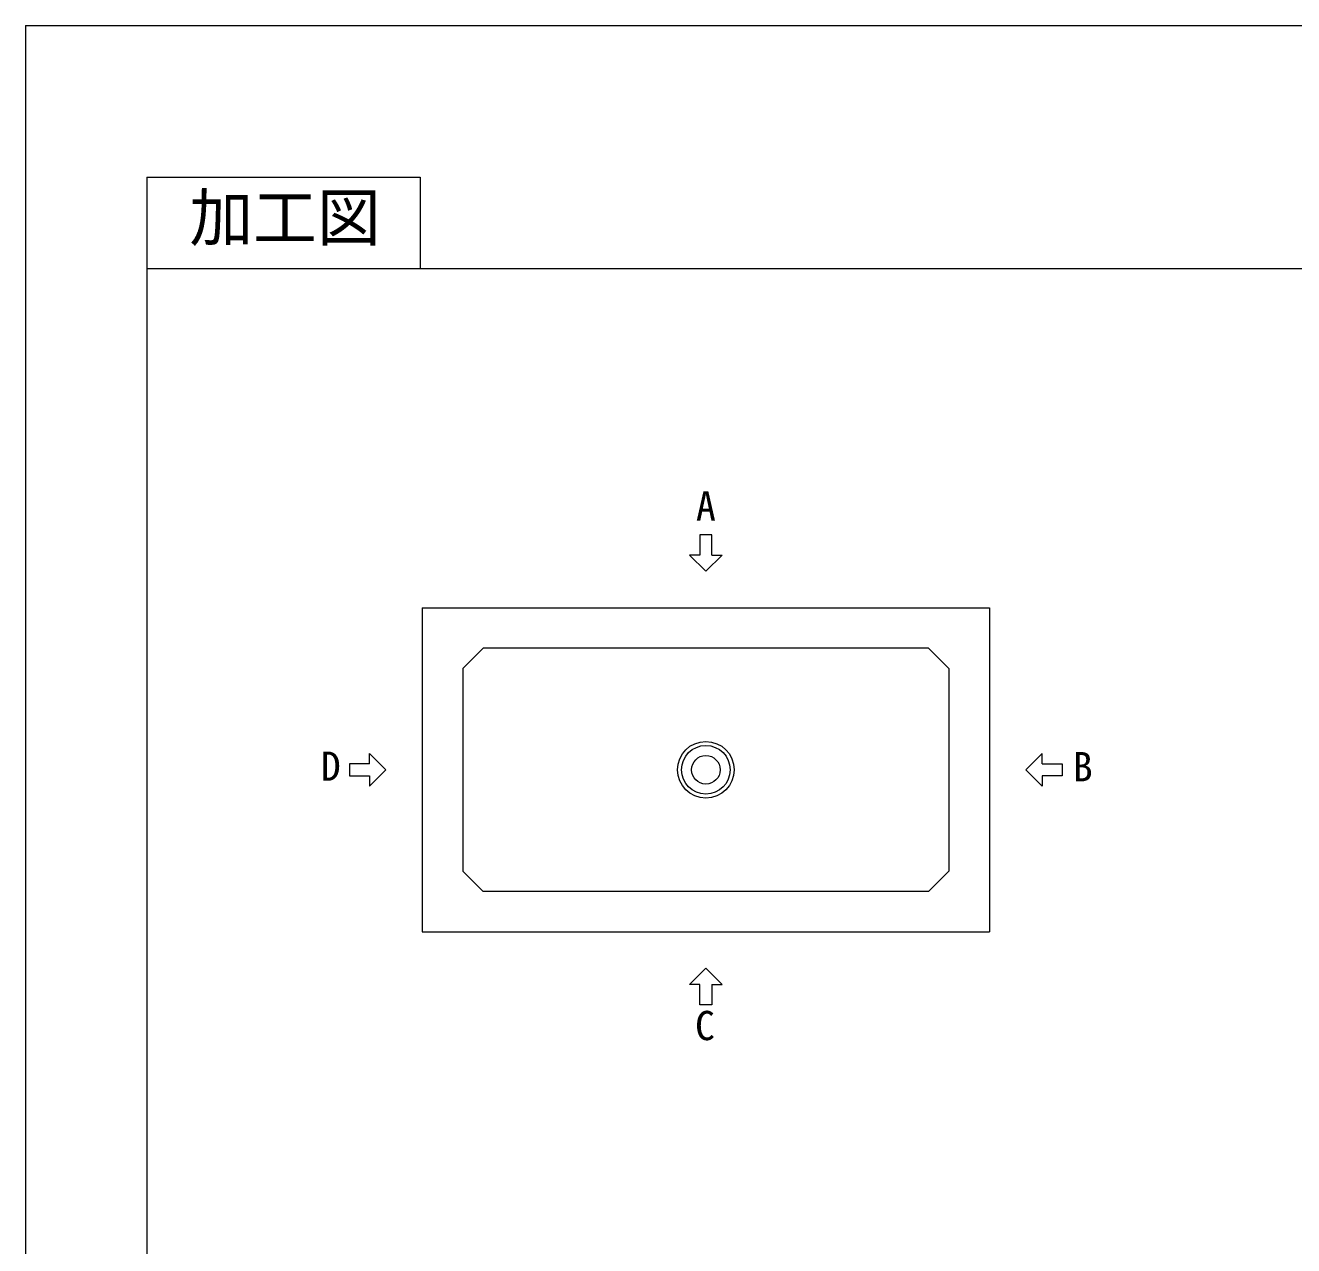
# Model space of a CAD drawing. Units: millimetres, scale not verified. Extents: x -4455 to 4455, y -3150 to 3150.
# Drawn here: x -4455 to -1324, y 138 to 3150 of the extents above; entities that cross this region are included whole.
import ezdxf
from ezdxf.enums import TextEntityAlignment as Align

# ---------------------------------------------------------------- set-up
doc = ezdxf.new("R2010")
doc.units = ezdxf.units.MM
doc.header["$LTSCALE"] = 20
for name, color, linetype, lineweight in [('0-0_D-TTL', 7, 'Continuous', 9), ('0-1_Defpoints', 7, 'Continuous', 9), ('0-3_D-TTL-TXT', 7, 'Continuous', 9), ('0-4_D-STR-TXT', 7, 'Continuous', 9), ('0-8_D-STR', 7, 'Continuous', 9)]:
    doc.layers.add(name, color=color, linetype=linetype, lineweight=lineweight)
doc.styles.add('ＭＳ ゴシック', font='')
doc.styles.get('ＭＳ ゴシック').set_extended_font_data('MS Gothic')

# ---------------------------------------------------------------- blocks, each defined once
blk = doc.blocks.new('A$C4DE05FD1')
at = {"layer": '0-0_D-TTL', "color": 134}
for p, q in [((4000, 79000), (4000, 4000)), ((4000, 76000), (114800, 76000))]:
    blk.add_line(p, q, dxfattribs=at)
blk.add_lwpolyline([(4000, 79000), (13000, 79000), (13000, 76000)], dxfattribs=at)
at = {"layer": '0-1_Defpoints', "color": 134}
for q in [(0, 0), (118800, 84000)]:
    blk.add_line((0, 84000), q, dxfattribs=at)
at = {"layer": '0-3_D-TTL-TXT', "style": 'ＭＳ ゴシック'}
blk.add_text('加工図', height=1539, dxfattribs=at).set_placement((5399.8, 76447.4), align=Align.BOTTOM_LEFT)
blk = doc.blocks.new('A$C40702E51')
at = {"layer": '0-8_D-STR'}
for p, q in [((-14000, 8000), (14000, 8000)), ((14000, 8000), (14000, -8000)), ((-12000, 5000), (-12000, -5000)), ((-11000, -6000), (-12000, -5000)), ((11000, -6000), (12000, -5000)), ((11000, -6000), (-11000, -6000))]:
    blk.add_line(p, q, dxfattribs=at)
for points in [[(-14000, 8000), (-14000, -8000), (14000, -8000)], [(11000, 6000), (-11000, 6000), (-12000, 5000)], [(11000, 6000), (12000, 5000), (12000, -5000)]]:
    blk.add_lwpolyline(points, dxfattribs=at)
for radius in [1400, 1200, 705]:
    blk.add_circle((0, 0), radius, dxfattribs=at)
blk = doc.blocks.new('A$C13A32EE1')
at = {"layer": '0-4_D-STR-TXT'}
for p, q in [((150, 400), (150, 900)), ((0, 0), (-400, 400)), ((-150, 400), (-400, 400)), ((0, 0), (400, 400)), ((150, 400), (400, 400))]:
    blk.add_line(p, q, dxfattribs=at)
blk.add_lwpolyline([(150, 900), (-150, 900), (-150, 400)], dxfattribs=at)
blk = doc.blocks.new('A$C19CE1064')
at = {"layer": '0-4_D-STR-TXT', "xscale": 2, "yscale": 2}
blk.add_blockref('A$C13A32EE1', (0, 9800), dxfattribs=at)
at = {"layer": '0-4_D-STR-TXT', "yscale": 2}
for p, xscale, rotation in [((-15800, 0), 2, 90), ((15800, 0), -2, 270), ((0, -9800), -2, 180)]:
    blk.add_blockref('A$C13A32EE1', p, dxfattribs=dict(at, xscale=xscale, rotation=rotation))
at = {"layer": '0-4_D-STR-TXT', "style": 'ＭＳ ゴシック'}
for s, p in [('A', (-489, 11867.8)), ('D', (-19010.9, -974)), ('B', (18119.6, -1001.1)), ('C', (-535.5, -13778.6))]:
    blk.add_text(s, height=1443, dxfattribs=at).set_placement(p, align=Align.BOTTOM_LEFT)

msp = doc.modelspace()

# ---------------------------------------------------------------- block references
at = {"layer": '0-0_D-TTL', "xscale": 0.075, "yscale": 0.075}
msp.add_blockref('A$C4DE05FD1', (-4455, -3150), dxfattribs=at)
at = {"layer": '0-4_D-STR-TXT', "xscale": 0.05, "yscale": 0.05}
msp.add_blockref('A$C19CE1064', (-2775, 1312.5), dxfattribs=at)
at = {"layer": '0-8_D-STR', "xscale": 0.05, "yscale": 0.05}
msp.add_blockref('A$C40702E51', (-2775, 1312.5), dxfattribs=at)

doc.saveas('drawing.dxf')
